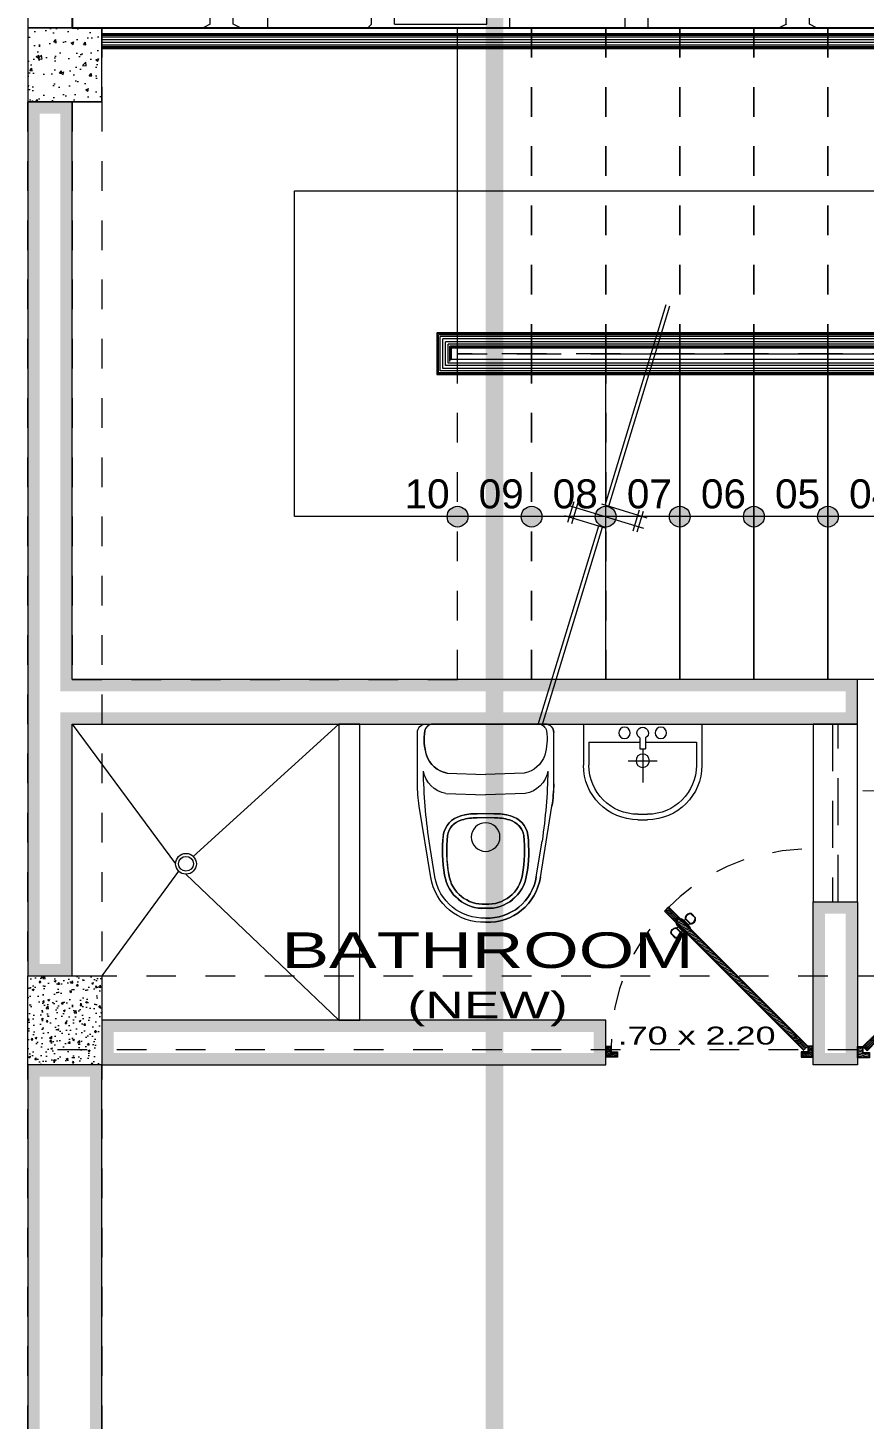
# Model space of a CAD drawing. Header units: millimetres. Extents: x 1555 to 3397, y 790 to 1592.
# Drawn here: x 1643.278 to 1646.1, y 807.337 to 812.033 of the extents above; entities that cross this region are included whole.
import ezdxf
from ezdxf.enums import TextEntityAlignment as Align

# ---------------------------------------------------------------- set-up
doc = ezdxf.new("R2010")
doc.units = ezdxf.units.MM
for name, pattern in [('ACAD_ISO10W100', [18.5, 12, -3, 0.5, -3]), ('DASHDOT', [1, 0.5, -0.25, 0, -0.25]), ('HIDDEN2', [4.7625, 3.175, -1.5875])]:
    doc.linetypes.add(name, pattern=pattern)
doc.layers.get('0').update_dxf_attribs({"lineweight": 5})
for name, color, linetype, lineweight in [('0-Columna', 253, 'Continuous', 13), ('0-Hach de Muro Alto', 145, 'Continuous', 5), ('0-Muro Alto', 145, 'Continuous', 5), ('BARANDAS', 129, 'Continuous', 9), ('FURNITURE', 155, 'Continuous', 5), ('LINIA DE CORTESITOSSS', 24, 'Continuous', 15), ('PASOS', 126, 'Continuous', 5), ('PUERTAS', 57, 'Continuous', 9), ('SIMBOLO CORTES', 10, 'DASHDOT', 5), ('TEXT2', 7, 'Continuous', 9), ('TEXTURAS ACHURADOS', 47, 'Continuous', 5), ('ventana alta', 141, 'HIDDEN2', 18)]:
    doc.layers.add(name, color=color, linetype=linetype, lineweight=lineweight)
for name, color, linetype, lineweight, true_color in [('APARATOS-SANITARIOS-02', 7, 'Continuous', 13, 0x474e45), ('BARANDA DETALLES', 7, 'Continuous', 13, 0x818979), ('ESCALERA', 7, 'Continuous', 9, 0xb55e94), ('FLECHA ESCALERA', 7, 'Continuous', 5, 0xd15129), ('PISO', 7, 'Continuous', 9, 0x919479), ('PISO 02', 7, 'Continuous', 15, 0x6b6a56), ('PISO LM', 7, 'Continuous', 25, 0x484242), ('PROYECCION DE VIGA', 7, 'HIDDEN2', 9, 0xd4bc9d), ('PROYECCION01', 7, 'HIDDEN2', 9, 0x6c4856), ('RELLENO DE MURO CORTE', 7, 'Continuous', 5, 0x5b605f), ('TEXTO-PASOS', 7, 'Continuous', 25, 0xb15430)]:
    doc.layers.add(name, color=color, linetype=linetype, lineweight=lineweight, true_color=true_color)
doc.styles.add('A-1', font='swissel.ttf', dxfattribs={"height": 0.075})
doc.styles.add('TEXTO-AMBIENTES', font='GOTHIC.TTF', dxfattribs={"width": 1.5, "height": 0.125})
pattern_1 = [(195, (65.342136, -87.1976694), (0.00103527618, -0.003863703305), [])]

# ---------------------------------------------------------------- blocks, each defined once
blk = doc.blocks.new('A$C4689712F')
at = {"layer": 'RELLENO DE MURO CORTE'}
h = blk.add_hatch(dxfattribs=at)
h.set_pattern_fill('_USER', color=256, scale=0.004, angle=195, style=0, pattern_type=0)
h.set_pattern_definition([(195, (-171.6748232, -35.353283), (0.00103527618, -0.003863703305), [])])
h.paths.add_polyline_path([(0.4187, 0.0546), (0.4045, 0.0404), (0.4399, 0.0051), (0.454, 0.0192)])
edge = h.paths.add_edge_path()
edge.add_arc((0.454, 0.0192), 0.864, 135.6632, 136.3264)
edge.add_line((-0.1709, 0.6158), (-0.1357, 0.5806))
edge.add_line((-0.1357, 0.5806), (-0.1215, 0.5948))
edge.add_line((-0.1215, 0.5948), (-0.1569, 0.6301))
edge.add_line((-0.1569, 0.6301), (-0.164, 0.623))
h = blk.add_hatch(dxfattribs=at)
h.set_pattern_fill('_USER', color=256, scale=0.005, angle=195, style=0, pattern_type=0)
h.set_pattern_definition([(195, (-171.674823, -35.353283), (0.00129409523, -0.00482962913), [])])
h.paths.add_polyline_path([(-0.1215, 0.5905), (-0.1314, 0.5806), (0.4045, 0.0447), (0.4144, 0.0546)])
h = blk.add_hatch(dxfattribs=at)
h.set_pattern_fill('_USER', color=256, scale=0.005, angle=195, style=0, pattern_type=0)
h.set_pattern_definition([(195, (-171.667752, -35.346212), (0.00129409523, -0.00482962913), [])])
h.paths.add_polyline_path([(0.4695, 0.0167), (0.4565, 0.0167), (0.4565, -0.0033), (0.4345, -0.0033), (0.4345, -0.0163), (0.4695, -0.0163)])
h.paths.add_polyline_path([(-0.4255, 0.0167), (-0.4125, 0.0167), (-0.4125, -0.0033), (-0.3905, -0.0033), (-0.3905, -0.0163), (-0.4255, -0.0163)])
at = {"layer": 'PUERTAS', "linetype": 'HIDDEN2', "ltscale": 0.012}
blk.add_lwpolyline([(0.454, 0.8832, 0.414214), (-0.41, 0.0192), (-0.41, -0.0008), (-0.41, -0.0008)], format="xyb", dxfattribs=at)
at = {"layer": 'PUERTAS'}
for points in [[(-0.1215, 0.5948), (-0.1357, 0.5806), (0.4045, 0.0404), (0.4187, 0.0546)], [(-0.1001, 0.5425), (-0.1314, 0.5738), (-0.1301, 0.5751), (-0.0988, 0.5438)], [(-0.1254, 0.5641), (-0.1314, 0.5738), (-0.1001, 0.5425), (-0.1098, 0.5485)], [(-0.0834, 0.5591), (-0.1147, 0.5904), (-0.116, 0.5892), (-0.0847, 0.5579)], [(-0.105, 0.5845), (-0.1147, 0.5904), (-0.0834, 0.5591), (-0.0894, 0.5689)], [(-0.0853, 0.5742), (-0.0997, 0.5886), (-0.1044, 0.5839), (-0.09, 0.5695)], [(-0.1151, 0.5444), (-0.1295, 0.5588), (-0.1248, 0.5635), (-0.1104, 0.5491)], [(-0.428, 0.0192), (-0.41, 0.0192), (-0.41, -0.0008), (-0.388, -0.0008), (-0.388, -0.0188), (-0.428, -0.0188)], [(0.472, 0.0192), (0.454, 0.0192), (0.454, -0.0008), (0.432, -0.0008), (0.432, -0.0188), (0.472, -0.0188)]]:
    blk.add_lwpolyline(points, close=True, dxfattribs=at)
for points in [[(-0.0801, 0.6078, 0.478386), (-0.1011, 0.59), (-0.0839, 0.5727, 0.478386), (-0.066, 0.5938)], [(-0.1487, 0.5392, -0.478386), (-0.1309, 0.5602), (-0.1137, 0.543, -0.478386), (-0.1347, 0.5251)]]:
    blk.add_lwpolyline(points, format="xyb", close=True, dxfattribs=at)
at = {"layer": 'RELLENO DE MURO CORTE'}
for points in [[(-0.1569, 0.6301), (-0.164, 0.623, 0.002894), (-0.1709, 0.6158), (-0.1357, 0.5806), (-0.1215, 0.5948)], [(-0.081, 0.6062, 0.455015), (-0.0993, 0.5907), (-0.0831, 0.5745, 0.455015), (-0.0677, 0.5929)], [(-0.1471, 0.54, -0.455015), (-0.1316, 0.5584), (-0.1154, 0.5422, -0.455015), (-0.1338, 0.5268)]]:
    blk.add_lwpolyline(points, format="xyb", close=True, dxfattribs=at)
for points in [[(-0.1215, 0.5905), (-0.1314, 0.5806), (0.4045, 0.0447), (0.4144, 0.0546)], [(0.4187, 0.0546), (0.4045, 0.0404), (0.4399, 0.0051), (0.454, 0.0192)], [(-0.4255, 0.0167), (-0.4125, 0.0167), (-0.4125, -0.0033), (-0.3905, -0.0033), (-0.3905, -0.0163), (-0.4255, -0.0163)], [(0.4695, 0.0167), (0.4565, 0.0167), (0.4565, -0.0033), (0.4345, -0.0033), (0.4345, -0.0163), (0.4695, -0.0163)]]:
    blk.add_lwpolyline(points, close=True, dxfattribs=at)
blk = doc.blocks.new('p3')
at = {"layer": 'PUERTAS'}
h = blk.add_hatch(dxfattribs=at)
h.set_pattern_fill('_USER', color=256, scale=0.004, angle=195, style=0, pattern_type=0)
h.set_pattern_definition(pattern_1)
h.paths.add_polyline_path([(238.2202, -58.2337), (238.2121, -58.2418, 0.003203), (238.2062, -58.2479), (238.2413, -58.283), (238.2554, -58.2689)])
h.paths.add_polyline_path([(238.6544, -58.6678), (238.6402, -58.682), (238.6756, -58.7173), (238.6897, -58.7032)])
h = blk.add_hatch(dxfattribs=at)
h.set_pattern_fill('_USER', color=256, scale=0.004, angle=195, style=0, pattern_type=0)
h.set_pattern_definition(pattern_1)
h.paths.add_polyline_path([(238.7052, -58.7057), (238.6922, -58.7057), (238.6922, -58.7257), (238.6702, -58.7257), (238.6702, -58.7387), (238.7052, -58.7387)])
h.paths.add_polyline_path([(238.0452, -58.7257), (238.0232, -58.7257), (238.0232, -58.7057), (238.0102, -58.7057), (238.0102, -58.7387), (238.0452, -58.7387)])
at = {"layer": 'RELLENO DE MURO CORTE'}
h = blk.add_hatch(dxfattribs=at)
h.set_pattern_fill('_USER', color=256, scale=0.005, angle=195, style=0, pattern_type=0)
h.set_pattern_definition([(195, (65.342136, -87.1976694), (0.00129409523, -0.00482962913), [])])
h.paths.add_polyline_path([(238.2554, -58.2731), (238.2455, -58.283), (238.6402, -58.6777), (238.6501, -58.6678)])
at = {"layer": 'PUERTAS'}
for points in [[(238.2554, -58.2689), (238.2413, -58.283), (238.6402, -58.682), (238.6544, -58.6678)], [(238.2935, -58.3045), (238.2622, -58.2732), (238.261, -58.2745), (238.2923, -58.3058)], [(238.272, -58.2792), (238.2622, -58.2732), (238.2935, -58.3045), (238.2876, -58.2948)], [(238.2917, -58.2895), (238.2773, -58.2751), (238.2726, -58.2798), (238.287, -58.2942)], [(238.2769, -58.3211), (238.2456, -58.2899), (238.2469, -58.2886), (238.2781, -58.3199)], [(238.2515, -58.2996), (238.2456, -58.2899), (238.2769, -58.3211), (238.2672, -58.3152)], [(238.2619, -58.3193), (238.2475, -58.3049), (238.2522, -58.3002), (238.2666, -58.3146)], [(238.0077, -58.7032), (238.0257, -58.7032), (238.0257, -58.7232), (238.0477, -58.7232), (238.0477, -58.7412), (238.0077, -58.7412)], [(238.7077, -58.7032), (238.6897, -58.7032), (238.6897, -58.7232), (238.6677, -58.7232), (238.6677, -58.7412), (238.7077, -58.7412)]]:
    blk.add_lwpolyline(points, close=True, dxfattribs=at)
for points in [[(238.2969, -58.2558, 0.478386), (238.2758, -58.2737), (238.2931, -58.2909, 0.478386), (238.3109, -58.2699)], [(238.2282, -58.3245, -0.478386), (238.2461, -58.3034), (238.2633, -58.3207, -0.478386), (238.2423, -58.3385)]]:
    blk.add_lwpolyline(points, format="xyb", close=True, dxfattribs=at)
at = {"layer": 'PUERTAS', "linetype": 'HIDDEN2', "ltscale": 0.012}
blk.add_arc((238.69, -58.7031), 0.6643, 91.7494, 180.0026, dxfattribs=at)
at = {"layer": 'RELLENO DE MURO CORTE'}
for points in [[(238.2554, -58.2689), (238.2202, -58.2337), (238.2061, -58.2478), (238.2413, -58.283)], [(238.2554, -58.2731), (238.2455, -58.283), (238.6402, -58.6777), (238.6501, -58.6678)], [(238.6544, -58.6678), (238.6402, -58.682), (238.6756, -58.7173), (238.6897, -58.7032)], [(238.0102, -58.7057), (238.0232, -58.7057), (238.0232, -58.7257), (238.0452, -58.7257), (238.0452, -58.7387), (238.0102, -58.7387)], [(238.7052, -58.7057), (238.6922, -58.7057), (238.6922, -58.7257), (238.6702, -58.7257), (238.6702, -58.7387), (238.7052, -58.7387)]]:
    blk.add_lwpolyline(points, close=True, dxfattribs=at)
for points in [[(238.296, -58.2575, 0.455015), (238.2776, -58.2729), (238.2938, -58.2891, 0.455015), (238.3093, -58.2707)], [(238.2299, -58.3236, -0.455015), (238.2453, -58.3052), (238.2615, -58.3214, -0.455015), (238.2431, -58.3369)]]:
    blk.add_lwpolyline(points, format="xyb", close=True, dxfattribs=at)
blk = doc.blocks.new('A$C636160EE')
at = {"layer": 'APARATOS-SANITARIOS-02'}
for p, q in [((-0.2017, 0.2411), (-0.2017, 0.1022)), ((0.1983, 0.2411), (-0.2017, 0.2411)), ((-0.2017, 0.2411), (-0.2017, 0.1022)), ((0.1983, 0.2411), (-0.2017, 0.2411)), ((0.1983, 0.2411), (0.1983, 0.1022)), ((0.1983, 0.2411), (0.1983, 0.1022)), ((-0.0117, 0.1946), (-0.0117, 0.1573)), ((-0.0117, 0.1946), (-0.0117, 0.1573)), ((0.0083, 0.1946), (0.0083, 0.1573)), ((0.0083, 0.1946), (0.0083, 0.1573)), ((-0.0117, 0.1803), (-0.1834, 0.1803)), ((-0.1834, 0.1803), (-0.1834, 0.1022)), ((-0.0117, 0.1803), (-0.1834, 0.1803)), ((-0.1834, 0.1803), (-0.1834, 0.1022)), ((0.0083, 0.1573), (-0.0117, 0.1573)), ((0.0083, 0.1573), (-0.0117, 0.1573)), ((-0.0017, 0.1573), (-0.0017, 0.0436)), ((-0.0017, 0.1573), (-0.0017, 0.0436)), ((0.1801, 0.1803), (0.0083, 0.1803)), ((0.1801, 0.1803), (0.0083, 0.1803)), ((0.1801, 0.1803), (0.1801, 0.1022)), ((0.1801, 0.1803), (0.1801, 0.1022)), ((0.0476, 0.1173), (-0.0506, 0.1173)), ((0.0476, 0.1173), (-0.0506, 0.1173)), ((0.0143, -0.0635), (-0.0177, -0.0635)), ((0.0143, -0.0635), (-0.0177, -0.0635)), ((0.0143, -0.0818), (-0.0177, -0.0818)), ((0.0143, -0.0818), (-0.0177, -0.0818))]:
    blk.add_line(p, q, dxfattribs=at)
for centre, radius in [((-0.063, 0.2111), 0.0193), ((-0.063, 0.2111), 0.0193), ((0.0596, 0.2111), 0.0193), ((0.0596, 0.2111), 0.0193), ((-0.0017, 0.1173), 0.0225), ((-0.0017, 0.1173), 0.0225)]:
    blk.add_circle(centre, radius, dxfattribs=at)
for centre, radius, start, end in [((-0.0017, 0.2111), 0.0193, 301.3084, 238.6916), ((-0.0017, 0.2111), 0.0193, 301.3084, 238.6916), ((-0.0177, 0.1022), 0.184, 180, 270), ((-0.0177, 0.1022), 0.184, 180, 270), ((-0.0177, 0.1022), 0.1657, 180, 270), ((-0.0177, 0.1022), 0.1657, 180, 270), ((0.0143, 0.1022), 0.184, 270, 0), ((0.0143, 0.1022), 0.1657, 270, 0), ((0.0143, 0.1022), 0.184, 270, 0), ((0.0143, 0.1022), 0.1657, 270, 0)]:
    blk.add_arc(centre, radius, start, end, dxfattribs=at)
blk = doc.blocks.new('A$C16A53140')
at = {"layer": 'APARATOS-SANITARIOS-02'}
for p, q in [((-0.2054, 0.5378), (-0.181, 0.5378)), ((-0.181, 0.5378), (0.1737, 0.5378)), ((-0.181, 0.5378), (0.1737, 0.5378)), ((0.1981, 0.5378), (0.1737, 0.5378)), ((-0.2337, 0.3363), (-0.2337, 0.5095)), ((0.2263, 0.3363), (0.2263, 0.5095)), ((-0.1336, 0.3721), (-0.0037, 0.3676)), ((0.1263, 0.3721), (-0.0037, 0.3676)), ((-0.1375, 0.303), (-0.0037, 0.2984)), ((0.1302, 0.303), (-0.0037, 0.2984)), ((-0.1886, 0.0203), (-0.2276, 0.261)), ((-0.0318, 0.235), (-0.0037, 0.235)), ((-0.0037, 0.235), (0.0245, 0.235)), ((0.1812, 0.0203), (0.2203, 0.261)), ((-0.0321, 0.2209), (0.0248, 0.2209)), ((-0.1746, 0.0225), (-0.1941, 0.1429)), ((0.1673, 0.0225), (0.1868, 0.1429))]:
    blk.add_line(p, q, dxfattribs=at)
for points in [[(-0.0037, -0.1312, -0.382405), (-0.1886, 0.0203), (-0.2276, 0.261, -0.040213), (-0.2337, 0.3363), (-0.2337, 0.5095, -0.414214), (-0.2054, 0.5378), (-0.181, 0.5378)], [(-0.181, 0.5378, 0.364314), (-0.2088, 0.5144, 0.112271), (-0.2033, 0.433, 0.278416), (-0.1336, 0.3721), (-0.0037, 0.3676)], [(-0.0037, -0.1312, 0.382405), (0.1812, 0.0203), (0.2203, 0.261, 0.040213), (0.2263, 0.3363), (0.2263, 0.5095, 0.414214), (0.1981, 0.5378), (0.1737, 0.5378)], [(0.1737, 0.5378, -0.364314), (0.2015, 0.5144, -0.112271), (0.196, 0.433, -0.278416), (0.1263, 0.3721), (-0.0037, 0.3676)], [(-0.0037, -0.117, -0.383569), (-0.1746, 0.0225), (-0.1941, 0.1429)], [(-0.0037, -0.117, 0.383569), (0.1673, 0.0225), (0.1868, 0.1429)]]:
    blk.add_lwpolyline(points, format="xyb", dxfattribs=at)
for points in [[(-0.1375, 0.303), (-0.0037, 0.2984)], [(0.1302, 0.303), (-0.0037, 0.2984)]]:
    blk.add_lwpolyline(points, dxfattribs=at)
for points in [[(-0.0037, -0.0842, -0.3863), (-0.1421, 0.0275, -0.069564), (-0.1464, 0.1631, -0.301962), (-0.0877, 0.2276, -0.087243), (-0.0318, 0.235), (-0.0037, 0.235), (0.0245, 0.235, -0.087243), (0.0804, 0.2276, -0.301962), (0.1391, 0.1631, -0.069564), (0.1348, 0.0275, -0.3863)], [(-0.0037, -0.07, -0.388576), (-0.1281, 0.0298, -0.069453), (-0.1324, 0.1613, -0.302408), (-0.0838, 0.2141, -0.08847), (-0.0321, 0.2209), (0.0248, 0.2209, -0.08847), (0.0765, 0.2141, -0.302408), (0.1251, 0.1613, -0.069453), (0.1208, 0.0298, -0.388576)]]:
    blk.add_lwpolyline(points, format="xyb", close=True, dxfattribs=at)
blk.add_circle((-0.0037, 0.1561), 0.0484, dxfattribs=at)
blk.add_circle((-0.0037, 0.1561), 0.0484, dxfattribs=at)
for centre, radius, start, end in [((-0.2054, 0.5095), 0.0282, 90, 180), ((-0.181, 0.5095), 0.0282, 90, 170.0695), ((0.1737, 0.5095), 0.0282, 9.9305, 90), ((0.1981, 0.5095), 0.0282, 0, 90), ((-0.0271, 0.4858), 0.1839, 171.0536, 196.677), ((0.0198, 0.4858), 0.1839, 343.323, 8.9464), ((-0.118, 0.4603), 0.0896, 197.721, 259.9531), ((0.1106, 0.4603), 0.0896, 280.0469, 342.279), ((-0.1213, 0.3954), 0.0938, 190.1726, 260.0286), ((1.5761, 0.4075), 1.7899, 180.9172, 188.4996), ((-0.1213, 0.3954), 0.0938, 190.1726, 260.0286), ((1.5761, 0.4075), 1.7899, 180.9172, 188.4996), ((0.114, 0.3954), 0.0938, 279.9714, 349.8274), ((0.114, 0.3954), 0.0938, 279.9714, 349.8274), ((-1.5835, 0.4075), 1.7899, 351.5004, 359.0828), ((-1.5835, 0.4075), 1.7899, 351.5004, 359.0828), ((0.2368, 0.3363), 0.4704, 180, 189.2113), ((-0.2441, 0.3363), 0.4704, 350.7887, 0), ((-0.0387, 0.0724), 0.1628, 87.5575, 107.5015), ((0.0314, 0.0724), 0.1628, 72.4985, 92.4425), ((-0.0685, 0.1512), 0.0788, 104.1018, 171.3111), ((-0.0685, 0.1512), 0.0647, 103.7408, 171.0438), ((-0.0387, 0.0724), 0.1487, 87.4441, 107.6672), ((0.0314, 0.0724), 0.1487, 72.3328, 92.5559), ((0.0612, 0.1512), 0.0647, 8.9562, 76.2592), ((0.0612, 0.1512), 0.0788, 8.6889, 75.8982), ((0.3405, 0.1108), 0.4897, 173.8689, 189.7863), ((0.3405, 0.1108), 0.4756, 173.9085, 189.8005), ((-0.3479, 0.1108), 0.4756, 350.1995, 6.0915), ((-0.3479, 0.1108), 0.4897, 350.2137, 6.1311), ((-0.0115, 0.0478), 0.1791, 188.8141, 272.5226), ((-0.0115, 0.0478), 0.165, 188.7975, 272.7385), ((-0.0114, 0.0479), 0.1323, 188.848, 273.3342), ((-0.0114, 0.0479), 0.1182, 188.7932, 273.7329), ((0.004, 0.0479), 0.1182, 266.2671, 351.2068), ((0.004, 0.0479), 0.1323, 266.6658, 351.152), ((0.0042, 0.0478), 0.165, 267.2615, 351.2025), ((0.0042, 0.0478), 0.1791, 267.4774, 351.1859)]:
    blk.add_arc(centre, radius, start, end, dxfattribs=at)
blk = doc.blocks.new('SC')
for p, q in [((0.0458, 0.1944), (-0.094, 0.2021)), ((0.0473, 0.2203), (-0.0925, 0.2281)), ((-0.0727, -0.046), (-0.0558, 0.2585)), ((-0.0141, -0.2546), (0.0141, 0.2546)), ((-0.0713, -0.0211), (-1.4192, 0.0537)), ((-0.0699, 0.0039), (-1.4178, 0.0786)), ((0.0558, -0.2585), (0.0713, 0.0211)), ((1.4027, -0.1028), (0.0685, -0.0288)), ((1.4041, -0.0779), (0.0699, -0.0039)), ((0.0925, -0.2281), (-0.0473, -0.2203)), ((0.094, -0.2021), (-0.0458, -0.1944))]:
    blk.add_line(p, q)

msp = doc.modelspace()

# ---------------------------------------------------------------- hatches: boundary and pattern name
at = {"layer": 'PASOS'}
h = msp.add_hatch(color=256, dxfattribs=at)
h.dxf.hatch_style = 1
h.paths.add_polyline_path([(1644.72765, 810.38322), (1644.76265, 810.38322, -0.4142136), (1644.72765, 810.34822)])
h.paths.add_polyline_path([(1644.69265, 810.38322), (1644.72765, 810.38322), (1644.72765, 810.34822, -0.4142136)])
h.paths.add_polyline_path([(1644.72765, 810.41822), (1644.72765, 810.38322), (1644.69265, 810.38322, -0.4142136)])
h.paths.add_polyline_path([(1644.72765, 810.41822, -0.4142136), (1644.76265, 810.38322), (1644.72765, 810.38322)])
h = msp.add_hatch(color=256, dxfattribs=at)
h.dxf.hatch_style = 1
h.paths.add_polyline_path([(1644.97765, 810.38322), (1645.01265, 810.38322, -0.4142136), (1644.97765, 810.34822)])
h.paths.add_polyline_path([(1644.94265, 810.38322), (1644.97765, 810.38322), (1644.97765, 810.34822, -0.4142136)])
h.paths.add_polyline_path([(1644.97765, 810.41822), (1644.97765, 810.38322), (1644.94265, 810.38322, -0.4142136)])
h.paths.add_polyline_path([(1644.97765, 810.41822, -0.4142136), (1645.01265, 810.38322), (1644.97765, 810.38322)])
h = msp.add_hatch(color=256, dxfattribs=at)
h.dxf.hatch_style = 1
h.paths.add_polyline_path([(1645.22765, 810.38322), (1645.26265, 810.38322, -0.4142136), (1645.22765, 810.34822)])
h.paths.add_polyline_path([(1645.19265, 810.38322), (1645.22765, 810.38322), (1645.22765, 810.34822, -0.4142136)])
h.paths.add_polyline_path([(1645.22765, 810.41822), (1645.22765, 810.38322), (1645.19265, 810.38322, -0.4142136)])
h.paths.add_polyline_path([(1645.22765, 810.41822, -0.4142136), (1645.26265, 810.38322), (1645.22765, 810.38322)])
h = msp.add_hatch(color=256, dxfattribs=at)
h.dxf.hatch_style = 1
h.paths.add_polyline_path([(1645.47765, 810.38322), (1645.51265, 810.38322, -0.4142136), (1645.47765, 810.34822)])
h.paths.add_polyline_path([(1645.44265, 810.38322), (1645.47765, 810.38322), (1645.47765, 810.34822, -0.4142136)])
h.paths.add_polyline_path([(1645.47765, 810.41822), (1645.47765, 810.38322), (1645.44265, 810.38322, -0.4142136)])
h.paths.add_polyline_path([(1645.47765, 810.41822, -0.4142136), (1645.51265, 810.38322), (1645.47765, 810.38322)])
h = msp.add_hatch(color=256, dxfattribs=at)
h.dxf.hatch_style = 1
h.paths.add_polyline_path([(1645.72765, 810.38322), (1645.76265, 810.38322, -0.4142136), (1645.72765, 810.34822)])
h.paths.add_polyline_path([(1645.69265, 810.38322), (1645.72765, 810.38322), (1645.72765, 810.34822, -0.4142136)])
h.paths.add_polyline_path([(1645.72765, 810.41822), (1645.72765, 810.38322), (1645.69265, 810.38322, -0.4142136)])
h.paths.add_polyline_path([(1645.72765, 810.41822, -0.4142136), (1645.76265, 810.38322), (1645.72765, 810.38322)])
h = msp.add_hatch(color=256, dxfattribs=at)
h.dxf.hatch_style = 1
h.paths.add_polyline_path([(1645.97765, 810.38322), (1646.01265, 810.38322, -0.4142136), (1645.97765, 810.34822)])
h.paths.add_polyline_path([(1645.94265, 810.38322), (1645.97765, 810.38322), (1645.97765, 810.34822, -0.4142136)])
h.paths.add_polyline_path([(1645.97765, 810.41822), (1645.97765, 810.38322), (1645.94265, 810.38322, -0.4142136)])
h.paths.add_polyline_path([(1645.97765, 810.41822, -0.4142136), (1646.01265, 810.38322), (1645.97765, 810.38322)])
at = {"layer": 'PISO 02'}
h = msp.add_hatch(dxfattribs=at)
h.set_pattern_fill('FLGSTONE', color=256, scale=1.944, style=0, pattern_type=2)
h.set_pattern_definition([(0, (1779.0388, 776.819), (0, 1.944), [0.3888, -1.5552]), (0, (1780.5552, 776.9745), (0, 1.944), [0.34992, -1.59408]), (0, (1780.594, 777.0522), (0, 1.944), [0.31104, -1.63296]), (0, (1779.7387, 777.3633), (0, 1.944), [0.23328, -0.07776, 0.15552, -1.47744]), (0, (1779.0388, 777.4021), (0, 1.944), [0.11664, -1.63296, 0.11664, -0.07776]), (0, (1779.7776, 777.441), (0, 1.944), [0.3888, -1.5552]), (0, (1780.8273, 777.4799), (0, 1.944), [0.27216, -1.67184]), (0, (1779.8942, 777.791), (0, 1.944), [0.27216, -0.07776, 0.50544, -1.08864]), (0, (1779.933, 777.8687), (0, 1.944), [0.46656, -0.07776, 0.11664, -0.07776, 0.07776, -1.12752]), (0, (1779.661, 778.063), (0, 1.944), [0.1944, -1.7496]), (0, (1779.661, 778.1409), (0, 1.944), [0.23328, -1.71072]), (0, (1780.0497, 778.1797), (0, 1.944), [0.1944, -1.7496]), (0, (1779.2721, 778.2186), (0, 1.944), [0.1944, -1.7496]), (0, (1780.0497, 778.2575), (0, 1.944), [0.23328, -1.71072]), (0, (1779.1944, 778.2964), (0, 1.944), [0.23328, -1.71072]), (0, (1779.5054, 778.413), (0, 1.944), [0.46656, -0.46656, 0.15552, -0.07776, 0.23328, -0.54432]), (0, (1779.5054, 778.4908), (0, 1.944), [0.46656, -0.46656, 0.46656, -0.54432]), (0, (1779.0388, 778.6852), (0, 1.944), [0.3888, -1.5552]), (90, (1779.0388, 776.819), (-1.944, 1e-16), [0.5832, -1.04976, 0.23328, -0.07776]), (90, (1779.4276, 776.819), (-1.944, 1e-16), [0.31104, -1.1664, 0.3888, -0.07776]), (90, (1779.5054, 776.819), (-1.944, 1e-16), [0.31104, -1.1664, 0.11664, -0.07776, 0.1944, -0.07776]), (90, (1779.6998, 777.441), (-1.944, 1e-16), [0.11664, -1.82736]), (90, (1779.7776, 777.441), (-1.944, 1e-16), [0.11664, -1.82736]), (90, (1779.8553, 777.8687), (-1.944, 1e-16), [0.1944, -1.7496]), (90, (1779.933, 777.8687), (-1.944, 1e-16), [0.1944, -1.7496]), (90, (1780.0497, 777.0522), (-1.944, 1e-16), [0.31104, -0.89424, 0.66096, -0.07776]), (90, (1780.1664, 777.441), (-1.944, 1e-16), [0.34992, -1.59408]), (90, (1780.2441, 777.441), (-1.944, 1e-16), [0.34992, -1.59408]), (90, (1779.972, 777.0522), (-1.944, 1e-16), [0.31104, -0.85536, 0.1944, -0.07776, 0.42768, -0.07776]), (90, (1780.3608, 778.413), (-1.944, 1e-16), [0.34992, -1.59408]), (90, (1780.4385, 778.4908), (-1.944, 1e-16), [0.31104, -1.63296]), (90, (1780.5163, 777.0522), (-1.944, 1e-16), [0.15552, -1.78848]), (90, (1780.594, 777.0522), (-1.944, 1e-16), [0.15552, -0.66096, 0.54432, -0.5832]), (90, (1780.6718, 777.8687), (-1.944, 1e-16), [0.54432, -1.39968]), (90, (1780.7496, 777.4799), (-1.944, 1e-16), [0.31104, -1.63296]), (90, (1780.8273, 777.4799), (-1.944, 1e-16), [0.31104, -1.63296]), (90, (1780.905, 777.0522), (-1.944, 1e-16), [0.34992, -1.08864, 0.42768, -0.07776]), (45, (1779.0388, 777.9853), (1e-16, 1.944), [0.329908, -2.419323]), (45, (1779.1555, 777.4799), (1e-16, 1.944), [0.329908, -2.419323]), (45, (1779.2332, 777.441), (1e-16, 1.944), [0.329908, -2.419323]), (45, (1779.4665, 777.2077), (1e-16, 1.944), [0.329908, -2.419323]), (45, (1779.5054, 777.13), (1e-16, 1.944), [0.329908, -2.418449]), (45, (1780.3608, 776.8967), (1e-16, 1.944), [0.219938, -2.529293]), (45, (1780.594, 777.2077), (1e-16, 1.944), [0.274923, -2.474308]), (45, (1780.5552, 777.2855), (1e-16, 1.944), [0.274923, -2.474308]), (45, (1780.7496, 777.8687), (1e-16, 1.944), [0.494862, -2.25437]), (45, (1780.8273, 777.791), (1e-16, 1.944), [0.164954, -2.584277]), (45, (1780.4385, 776.8578), (1e-16, 1.944), [0.164954, -2.584277]), (45, (1779.9331, 778.0631), (1e-16, 1.944), [0.164954, -2.584277]), (45, (1779.8942, 778.1409), (1e-16, 1.944), [0.10997, -2.639262]), (135, (1779.5832, 778.102), (-1.944, 1e-16), [0.164954, -2.584277]), (135, (1779.6609, 778.1409), (-1.944, 1e-16), [0.219939, -2.529293]), (315, (1780.9051, 778.413), (1.944, -5e-16), [0.274923, -2.474308]), (315, (1779.2332, 777.441), (1.944, -5e-16), [0.329908, -2.419323]), (315, (1779.1555, 777.4021), (1.944, -5e-16), [0.384892, -2.36434]), (315, (1779.0388, 778.4519), (1.944, -5e-16), [0.219938, -2.529293]), (206.56505, (1779.972, 777.0522), (-1.944, -8e-10), [0.521634, -3.825283]), (206.56505, (1779.972, 776.97445), (-1.944, -8e-10), [0.521634, -3.825283]), (153.43495, (1779.7387, 777.6354), (-1.944, 8e-10), [0.260807, -0.086936, 0.434698, -3.564476]), (153.43495, (1779.6998, 777.55765), (-1.944, 8e-10), [0.260807, -0.086936, 0.434698, -3.564476]), (153.43495, (1780.3608, 776.8189), (-1.944, 8e-10), [0.347753, -3.999163]), (153.43495, (1780.3608, 776.8967), (-1.944, 8e-10), [0.347753, -3.999163]), (153.43495, (1780.5163, 777.2077), (-1.944, 8e-10), [0.347753, -3.999163]), (153.43495, (1780.5552, 777.2855), (-1.944, 8e-10), [0.347753, -3.999163]), (63.43495, (1779.4276, 777.7909), (8e-10, 1.944), [0.347753, -3.999163]), (63.43495, (1779.5054, 777.75205), (8e-10, 1.944), [0.347753, -3.999163]), (63.43495, (1780.3219, 778.1797), (8e-10, 1.944), [0.260807, -4.08611]), (63.43495, (1779.7776, 777.55765), (8e-10, 1.944), [0.260807, -4.08611]), (63.43495, (1779.7387, 777.6354), (8e-10, 1.944), [0.260807, -4.08611]), (63.43495, (1780.283, 778.2575), (8e-10, 1.944), [0.173877, -4.17304]), (296.56505, (1780.2441, 778.1797), (8e-10, -1.944), [0.347753, -3.999163]), (296.56505, (1780.3219, 778.1797), (8e-10, -1.944), [0.347753, -3.999163])])
h.paths.add_polyline_path([(1648.52765, 812.78322), (1648.52765, 812.03322), (1650.62765, 812.03322), (1650.62765, 813.73322), (1643.42765, 813.73322), (1643.42765, 812.03322), (1646.77765, 812.03322), (1646.77765, 812.78322)])
at = {"layer": 'TEXTURAS ACHURADOS'}
h = msp.add_hatch(dxfattribs=at)
h.set_pattern_fill('CONCRET3', color=256, scale=0.014, angle=360, pattern_type=2)
h.set_pattern_definition([(50, (1713.153265, 761.432205), (0.100416426, -0.0087853), [0.0105, -0.1155]), (355, (1713.15326, 761.43221), (-0.01942519, 0.1053069), [0.0084, -0.0924]), (100.4514, (1713.16163, 761.43147), (0.08099131, 0.09652154), [0.00892363, -0.0981599]), (46.1842, (1713.15326, 761.4602), (0.14941375, -0.02317266), [0.01575, -0.17325]), (96.6356, (1713.16572, 761.45827), (0.13085278, 0.1363765), [0.01338544, -0.14723982]), (351.1842, (1713.15326, 761.4602), (0.13085267, 0.1363766), [0.0126, -0.1386]), (21, (1713.167265, 761.453205), (0.08356699, -0.056366645), [0.0105, -0.1155]), (326, (1713.16726, 761.45321), (0.03406415, 0.10152101), [0.0084, -0.0924]), (71.4514, (1713.17423, 761.44851), (0.11763117, 0.04515427), [0.00892363, -0.0981599]), (37.5, (1713.153265, 761.432205), (0.00170238, 0.04660514), [0, -0.09128, 0, -0.0938, 0, -0.09275]), (7.5, (1713.153265, 761.432205), (0.036829735, 0.05521764), [0, -0.05348, 0, -0.08918, 0, -0.03535]), (327.5, (1713.122045, 761.432205), (0.074735141, -0.003157682), [0, -0.035, 0, -0.1092, 0, -0.1449]), (317.5, (1713.108045, 761.432205), (0.081646064, 0.0140147), [0, -0.0455, 0, -0.07252, 0, -0.1029])])
h.paths.add_polyline_path([(1643.27765, 812.03322), (1643.52765, 812.03322), (1643.52765, 811.78322), (1643.27765, 811.78322)])
h = msp.add_hatch(dxfattribs=at)
h.set_pattern_fill('CONCRET3', color=256, scale=0.00882, angle=360, pattern_type=2)
h.set_pattern_definition([(50, (1689.092366, 776.934366), (0.06326235, -0.00553474), [0.006615, -0.072765]), (355, (1689.092366, 776.934366), (-0.01223787, 0.066343346), [0.005292, -0.058212]), (100.4514, (1689.09764, 776.933904), (0.05102453, 0.06080857), [0.005621885, -0.061840734]), (46.1842, (1689.092366, 776.952006), (0.09413066, -0.01459878), [0.0099225, -0.1091475]), (96.6356, (1689.10021, 776.95079), (0.08243725, 0.0859172), [0.00843283, -0.09276109]), (351.1842, (1689.09237, 776.95201), (0.08243718, 0.08591726), [0.007938, -0.087318]), (21, (1689.101186, 776.947596), (0.0526472, -0.035510986), [0.006615, -0.072765]), (326, (1689.101186, 776.947596), (0.02146041, 0.063958234), [0.005292, -0.058212]), (71.4514, (1689.105573, 776.944636), (0.074107636, 0.02844719), [0.005621885, -0.061840734]), (37.5, (1689.092366, 776.934366), (0.001072499, 0.029361238), [0, -0.0575064, 0, -0.059094, 0, -0.0584325]), (7.5, (1689.092366, 776.934366), (0.023202733, 0.034787113), [0, -0.0336924, 0, -0.0561834, 0, -0.0222705]), (327.5, (1689.072697, 776.934366), (0.047083139, -0.00198934), [0, -0.02205, 0, -0.068796, 0, -0.091287]), (317.5, (1689.063877, 776.934366), (0.05143702, 0.00882926), [0, -0.028665, 0, -0.0456876, 0, -0.064827])])
h.paths.add_polyline_path([(1643.27765, 808.83322), (1643.52765, 808.83322), (1643.52765, 808.53322), (1643.27765, 808.53322)])

# ---------------------------------------------------------------- linework, layer by layer
at = {"layer": '0-Columna'}
for points in [[(1643.52765, 812.03322), (1643.27765, 812.03322), (1643.27765, 811.78322), (1643.52765, 811.78322)], [(1643.27765, 808.83322), (1643.52765, 808.83322), (1643.52765, 808.53322), (1643.27765, 808.53322)]]:
    msp.add_lwpolyline(points, close=True, dxfattribs=at)
at = {"layer": '0-Hach de Muro Alto', "const_width": 0.04}
for points in [[(1646.05765, 809.81322), (1643.40765, 809.81322), (1643.40765, 811.76322), (1643.29765, 811.76322), (1643.29765, 808.85322), (1643.40765, 808.85322), (1643.40765, 809.70322), (1646.05765, 809.70322)], [(1645.94765, 809.06322), (1646.05765, 809.06322), (1646.05765, 808.55322), (1645.94765, 808.55322)], [(1645.20765, 808.66322), (1643.54765, 808.66322), (1643.54765, 808.55322), (1645.20765, 808.55322)], [(1643.50765, 808.51322), (1643.29765, 808.51322), (1643.29765, 805.00322), (1643.50765, 805.00322)]]:
    msp.add_lwpolyline(points, close=True, dxfattribs=at)
at = {"layer": '0-Muro Alto'}
for p, q in [((1644.85926, 811.00322), (1644.7476, 811.00322)), ((1644.85926, 810.86322), (1644.7476, 810.86322))]:
    msp.add_line(p, q, dxfattribs=at)
for points in [[(1643.42765, 813.83322), (1643.27765, 813.83322), (1643.27765, 812.03322), (1643.42765, 812.03322)], [(1646.07765, 809.83322), (1643.42765, 809.83322), (1643.42765, 811.78322), (1643.27765, 811.78322), (1643.27765, 808.83322), (1643.42765, 808.83322), (1643.42765, 809.68322), (1646.07765, 809.68322), (1646.07765, 809.68322), (1646.07765, 809.68322)], [(1644.39765, 809.68322), (1644.32765, 809.68322), (1644.32765, 808.68322), (1644.39765, 808.68322)], [(1646.07765, 809.68322), (1645.92765, 809.68322), (1645.92765, 809.08322), (1646.07765, 809.08322)], [(1645.92765, 809.08322), (1646.07765, 809.08322), (1646.07765, 808.53322), (1645.92765, 808.53322)], [(1645.22765, 808.68322), (1643.52765, 808.68322), (1643.52765, 808.53322), (1645.22765, 808.53322)], [(1643.52765, 808.53322), (1643.27765, 808.53322), (1643.27765, 804.98322), (1643.52765, 804.98322)]]:
    msp.add_lwpolyline(points, close=True, dxfattribs=at)
at = {"layer": 'BARANDA DETALLES'}
for p, q in [((1646.97765, 812.01122), (1643.52765, 812.01122)), ((1646.97765, 812.00722), (1643.52765, 812.00722)), ((1646.97765, 812.00122), (1643.52765, 812.00122)), ((1646.97765, 811.99322), (1643.52765, 811.99322)), ((1646.97765, 811.98322), (1643.52765, 811.98322)), ((1646.97765, 811.97522), (1643.52765, 811.97522)), ((1646.97765, 811.96922), (1643.52765, 811.96922)), ((1646.97765, 811.96522), (1643.52765, 811.96522)), ((1646.97765, 811.00122), (1644.65965, 811.00122)), ((1644.65965, 810.86522), (1644.65965, 811.00122)), ((1646.97765, 810.99722), (1644.66365, 810.99722)), ((1644.66365, 810.86922), (1644.66365, 810.99722)), ((1646.97765, 810.99122), (1644.66965, 810.99122)), ((1644.66965, 810.87522), (1644.66965, 810.99122)), ((1646.97765, 810.98322), (1644.67765, 810.98322)), ((1644.67765, 810.88322), (1644.67765, 810.98322)), ((1646.97765, 810.97322), (1644.68765, 810.97322)), ((1644.68765, 810.89322), (1644.68765, 810.97322)), ((1646.97765, 810.96522), (1644.69565, 810.96522)), ((1644.69565, 810.90122), (1644.69565, 810.96522)), ((1646.97765, 810.95922), (1644.70165, 810.95922)), ((1644.70165, 810.90722), (1644.70165, 810.95922)), ((1646.97765, 810.95522), (1644.70565, 810.95522)), ((1644.70565, 810.91122), (1644.70565, 810.95522)), ((1646.97765, 810.88322), (1644.67765, 810.88322)), ((1646.97765, 810.89322), (1644.68765, 810.89322)), ((1646.97765, 810.90122), (1644.69565, 810.90122)), ((1644.65965, 810.86922), (1644.65765, 810.86922)), ((1646.97765, 810.86522), (1644.65965, 810.86522)), ((1646.97765, 810.86922), (1644.66365, 810.86922)), ((1646.97765, 810.87522), (1644.66965, 810.87522))]:
    msp.add_line(p, q, dxfattribs=at)
at = {"layer": 'BARANDAS'}
for points in [[(1643.52765, 811.96322), (1646.97765, 811.96322), (1646.97765, 812.01322), (1643.52765, 812.01322)], [(1646.97765, 810.95322), (1646.97765, 811.00322), (1644.65765, 811.00322), (1644.65765, 810.86322), (1646.97765, 810.86322), (1646.97765, 810.91322), (1644.70765, 810.91322), (1644.70765, 810.95322), (1646.97765, 810.95322)]]:
    msp.add_lwpolyline(points, close=True, dxfattribs=at)
at = {"layer": 'ESCALERA', "linetype": 'HIDDEN2', "ltscale": 0.03}
for points in [[(1644.72765, 812.03322), (1643.52765, 812.03322), (1643.52765, 811.78322), (1643.42765, 811.78322), (1643.42765, 809.83322), (1644.72765, 809.83322)], [(1644.72765, 812.03322), (1644.97765, 812.03322), (1644.97765, 810.93322), (1644.72765, 810.93322)], [(1644.97765, 812.03322), (1645.22765, 812.03322), (1645.22765, 810.93322), (1644.97765, 810.93322)], [(1645.22765, 812.03322), (1645.47765, 812.03322), (1645.47765, 810.93322), (1645.22765, 810.93322)], [(1645.47765, 812.03322), (1645.72765, 812.03322), (1645.72765, 810.93322), (1645.47765, 810.93322)], [(1645.72765, 812.03322), (1645.97765, 812.03322), (1645.97765, 810.93322), (1645.72765, 810.93322)], [(1645.97765, 812.03322), (1646.22765, 812.03322), (1646.22765, 810.93322), (1645.97765, 810.93322)], [(1644.72765, 810.93322), (1644.97765, 810.93322), (1644.97765, 809.83322), (1644.72765, 809.83322)], [(1644.97765, 810.93322), (1645.22765, 810.93322), (1645.22765, 809.83322), (1644.97765, 809.83322)]]:
    msp.add_lwpolyline(points, close=True, dxfattribs=at)
at = {"layer": 'ESCALERA'}
for points in [[(1645.22765, 810.93322), (1645.47765, 810.93322), (1645.47765, 809.83322), (1645.22765, 809.83322)], [(1645.47765, 810.93322), (1645.72765, 810.93322), (1645.72765, 809.83322), (1645.47765, 809.83322)], [(1645.72765, 810.93322), (1645.97765, 810.93322), (1645.97765, 809.83322), (1645.72765, 809.83322)], [(1645.97765, 810.93322), (1646.22765, 810.93322), (1646.22765, 809.83322), (1645.97765, 809.83322)]]:
    msp.add_lwpolyline(points, close=True, dxfattribs=at)
at = {"layer": 'FLECHA ESCALERA'}
msp.add_lwpolyline([(1647.53029, 810.38322), (1644.17765, 810.38322), (1644.17765, 811.48322), (1647.06781, 811.48322), (1647.06781, 811.48322)], dxfattribs=at)
at = {"layer": 'FURNITURE', "linetype": 'Continuous'}
msp.add_line((1644.08705, 812.03322), (1644.08705, 813.83322), dxfattribs=at)
at = {"layer": 'PASOS', "ltscale": 0.5}
for centre in [(1644.72765, 810.38322), (1644.97765, 810.38322), (1645.22765, 810.38322), (1645.47765, 810.38322), (1645.72765, 810.38322), (1645.97765, 810.38322)]:
    msp.add_circle(centre, 0.035, dxfattribs=at)
at = {"layer": 'PISO', "ltscale": 0.05}
for p, q in [((1643.42765, 809.68322), (1643.77628, 809.21137)), ((1644.32765, 809.68322), (1643.83602, 809.23612)), ((1643.78653, 809.18662), (1643.52765, 808.83322)), ((1644.32765, 808.68322), (1643.81128, 809.17637))]:
    msp.add_line(p, q, dxfattribs=at)
for radius in [0.035, 0.025]:
    msp.add_circle((1643.81128, 809.21137), radius, dxfattribs=at)
at = {"layer": 'PISO LM'}
msp.add_lwpolyline([(1648.52765, 812.03322), (1650.62765, 812.03322), (1650.62765, 813.83322), (1643.42765, 813.83322), (1643.42765, 812.03322), (1646.77765, 812.03322), (1646.77765, 812.53322), (1648.52765, 812.53322)], close=True, dxfattribs=at)
at = {"layer": 'PROYECCION DE VIGA', "linetype": 'HIDDEN2', "ltscale": 0.03}
for points in [[(1643.27765, 811.78322), (1643.52765, 811.78322), (1643.52765, 800.48322), (1643.27765, 800.48322)], [(1643.27765, 808.83322), (1652.27765, 808.83322), (1652.27765, 808.58322), (1643.27765, 808.58322)]]:
    msp.add_lwpolyline(points, close=True, dxfattribs=at)
at = {"layer": 'PROYECCION01', "linetype": 'HIDDEN2', "ltscale": 0.03}
msp.add_lwpolyline([(1643.52765, 813.83322), (1646.97765, 813.83322), (1646.97765, 812.03322), (1643.42765, 812.03322)], dxfattribs=at)
at = {"layer": 'SIMBOLO CORTES', "linetype": 'ACAD_ISO10W100', "ltscale": 0.07, "const_width": 0.05972}
msp.add_lwpolyline([(1644.35265, 820.12949), (1644.85265, 820.12949), (1644.85265, 799.03325), (1644.35265, 799.03325)], dxfattribs=at)
at = {"layer": 'ventana alta', "ltscale": 0.05}
msp.add_lwpolyline([(1646.01265, 809.68322), (1645.99265, 809.68322), (1645.99265, 809.08322), (1646.01265, 809.08322)], close=True, dxfattribs=at)

# ---------------------------------------------------------------- block references
at = {"layer": 'APARATOS-SANITARIOS-02', "xscale": -1}
for name, p in [('A$C16A53140', (1644.81884, 809.14545)), ('A$C636160EE', (1645.35082, 809.44213))]:
    msp.add_blockref(name, p, dxfattribs=at)
at = {"layer": 'LINIA DE CORTESITOSSS', "ltscale": 0.5, "xscale": 0.5242756355256347, "yscale": 0.5242756355256347, "zscale": 0.5242756355256347, "rotation": 256.2355279841658}
msp.add_blockref('SC', (1645.22765, 810.38322), dxfattribs=at)
at = {"layer": 'PUERTAS', "lineweight": -3, "xscale": -1}
msp.add_blockref('A$C4689712F', (1646.54966, 808.5755), dxfattribs=at)
at = {"layer": 'PUERTAS'}
msp.add_blockref('p3', (1407.21993, 867.2994), dxfattribs=at)

# ---------------------------------------------------------------- texts
at = {"layer": 'TEXT2', "style": 'TEXTO-AMBIENTES', "width": 1.5}
msp.add_text('.70 x 2.20', height=0.060495, rotation=360, dxfattribs=at).set_placement((1645.53457, 808.63156), align=Align.MIDDLE_CENTER)
at = {"layer": 'TEXT2', "insert": (1644.82914, 808.82137), "char_height": 0.12, "width": 1.9880209, "attachment_point": 5, "style": 'TEXTO-AMBIENTES'}
msp.add_mtext('\\A1;BATHROOM\\P{\\H0.75x;(NEW)}', dxfattribs=at)
at = {"layer": 'TEXTO-PASOS', "style": 'A-1'}
for s, p in [('10', (1644.54911, 810.41126)), ('09', (1644.79911, 810.41126)), ('08', (1645.04911, 810.41126)), ('07', (1645.29911, 810.41126)), ('06', (1645.54911, 810.41126)), ('05', (1645.79911, 810.41126)), ('04', (1646.04911, 810.41126))]:
    msp.add_text(s, height=0.097851, dxfattribs=at).set_placement(p)

doc.saveas('drawing.dxf')
